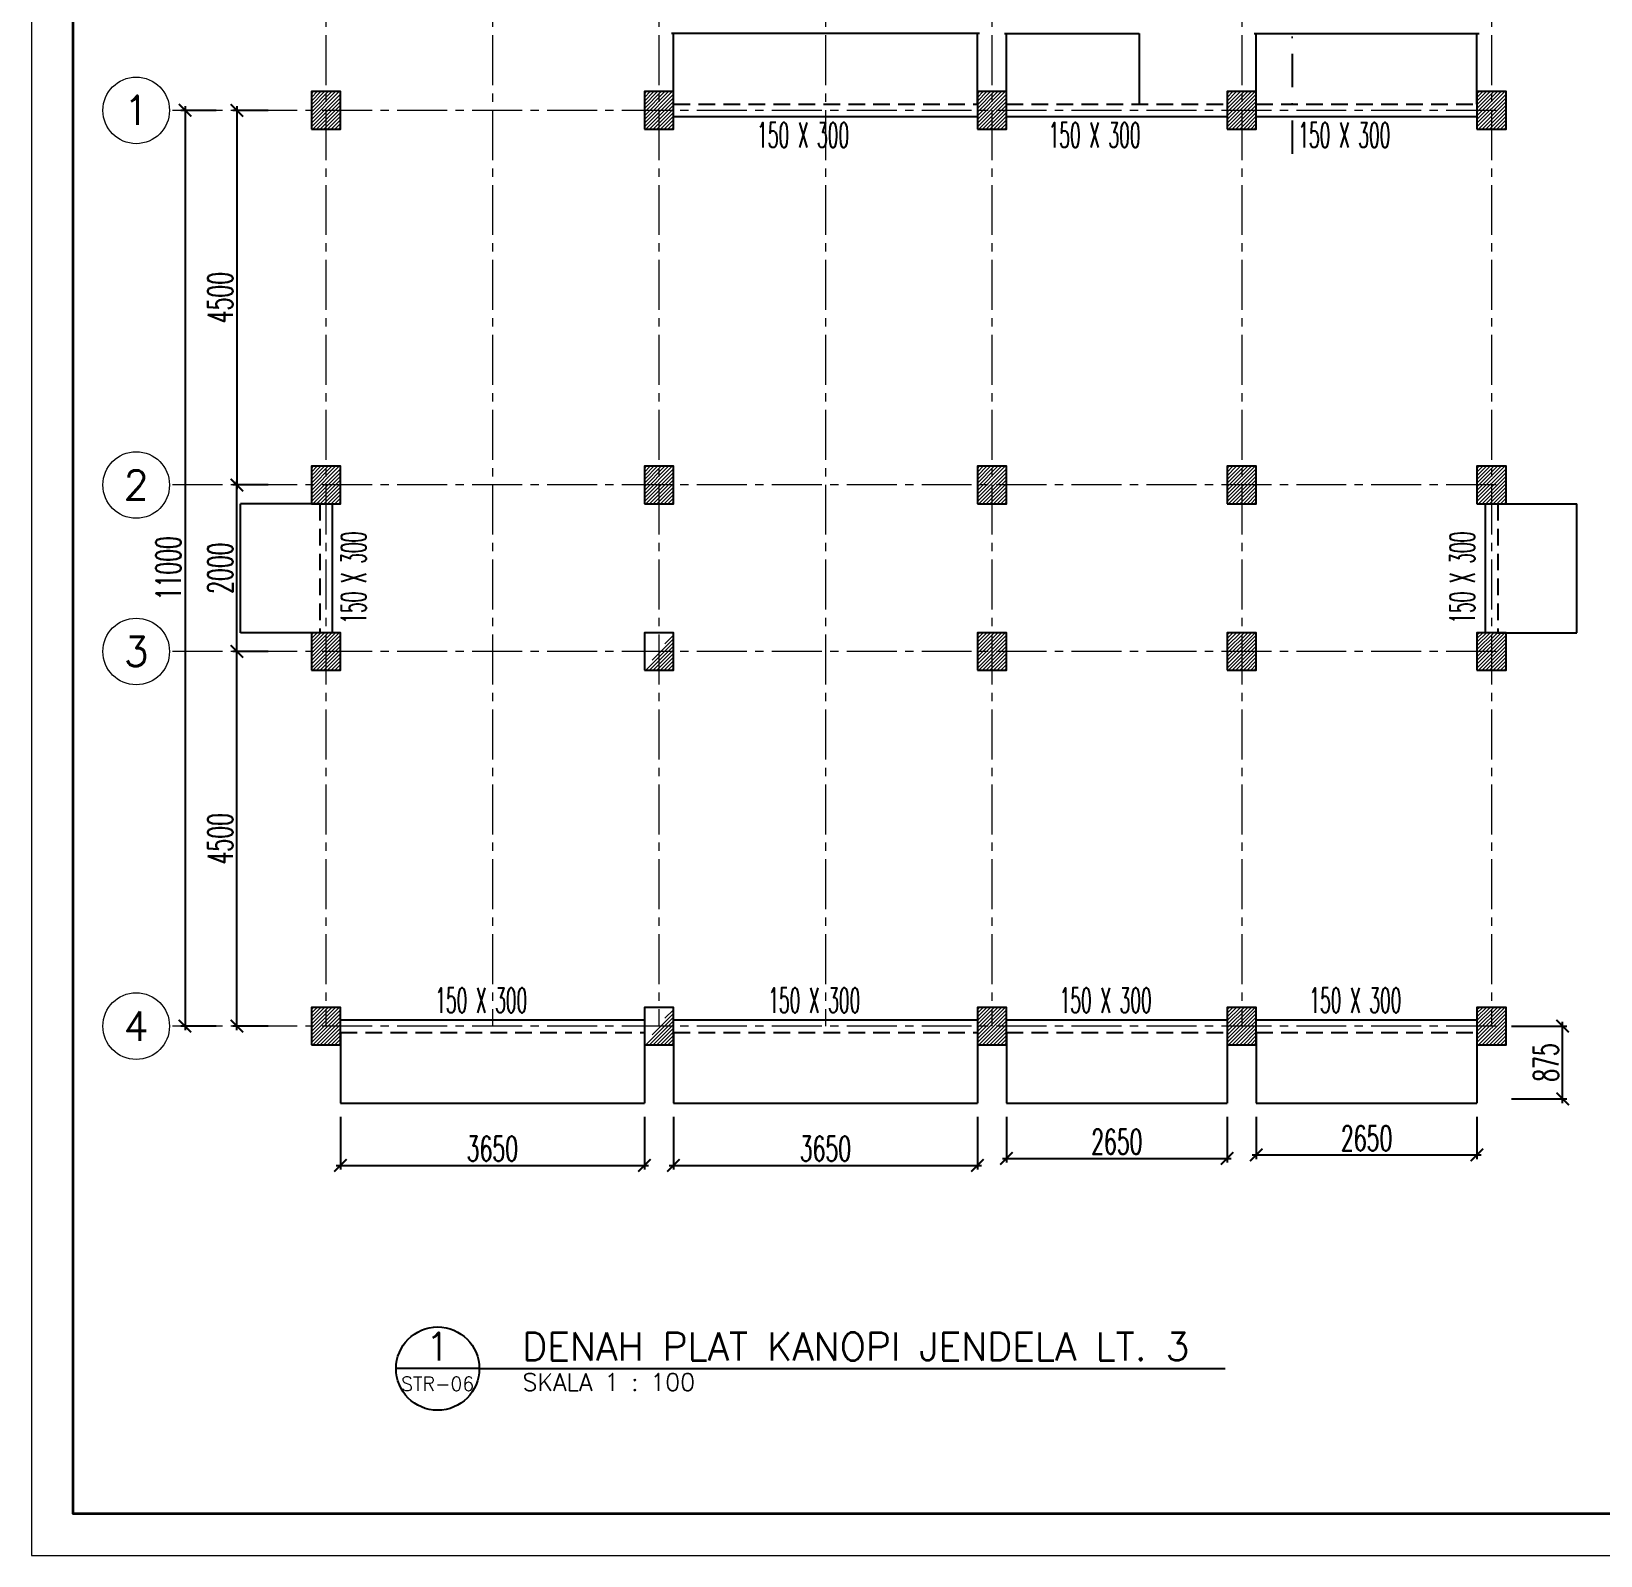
# Model space of a CAD drawing. Header units: inches. Extents: x 266054 to 836293, y -258454 to -102650.
# Drawn here: x 794293 to 813141, y -193548 to -175238 of the extents above; entities that cross this region are included whole.
import ezdxf
from ezdxf.enums import TextEntityAlignment as Align

# ---------------------------------------------------------------- set-up
doc = ezdxf.new("R2010")
doc.units = ezdxf.units.IN
doc.header["$LTSCALE"] = 800
doc.header["$MEASUREMENT"] = 0
for name, pattern in [('CENTER2', [1.125, 0.75, -0.125, 0.125, -0.125]), ('DASHDOT', [1, 0.5, -0.25, 0, -0.25]), ('HIDDEN', [0.375, 0.25, -0.125])]:
    doc.linetypes.add(name, pattern=pattern)
for name, color, linetype, lineweight in [('AS', 8, 'CENTER2', 5), ('GRS KOP', 1, 'Continuous', 35), ('hacht', 8, 'Continuous', 5), ('kop', 7, 'Continuous', 20), ('NOT', 7, 'Continuous', 15)]:
    doc.layers.add(name, color=color, linetype=linetype, lineweight=lineweight)
for name, color, linetype in [('Balok', 4, 'HIDDEN'), ('KOL', 5, 'Continuous'), ('LOGO', 7, 'Continuous'), ('POT', 15, 'DASHDOT'), ('TEXT', 4, 'Continuous')]:
    doc.layers.add(name, color=color, linetype=linetype)
doc.styles.add('BARU', font='arial.ttf')
doc.styles.add('DICK STYLE 100', font='romans.shx', dxfattribs={"width": 0.6, "height": 300})
doc.styles.add('ROMANS', font='romans.shx', dxfattribs={"width": 0.8, "height": 0.25})
doc.styles.add('S', font='SIMPLEX', dxfattribs={"width": 1.1})
doc.styles.get("Standard").update_dxf_attribs({"font": 'romans.shx'})
doc.dimstyles.new('100 A', dxfattribs={"dimtxt": 250, "dimasz": 150, "dimexe": 50, "dimexo": 50, "dimgap": 50, "dimtad": 1, "dimdec": 0, "dimrnd": 1, "dimtxsty": 'DICK STYLE 100', "dimblk": 'ARCHTICK', "dimcen": 100, "dimdle": 50, "dimclrd": 18, "dimclre": 18, "dimclrt": 7, "dimadec": 0, "dimazin": 2, "dimtfac": 1, "dimtdec": 0, "dimtix": 1, "dimtmove": 0, "dimatfit": 3, "dimfxl": 0, "dimarcsym": 0})

# ---------------------------------------------------------------- blocks, each defined once
blk = doc.blocks.new('_ArchTick')
at = {"layer": 'LOGO', "color": 0, "const_width": 0.15}
blk.add_lwpolyline([(-0.5, -0.5), (0.5, 0.5)], dxfattribs=at)
blk = doc.blocks.new('*D345')
at = {"layer": 'Defpoints', "color": 0, "ltscale": 5}
for p in [(796761, -182687), (797186, -182687), (797186, -187187)]:
    blk.add_point(p, dxfattribs=at)
at = {"layer": 'hacht', "color": 18, "lineweight": -2, "ltscale": 5}
for p, q in [((796761, -187237), (796761, -182637)), ((797136, -182687), (796711, -182687)), ((797136, -187187), (796711, -187187))]:
    blk.add_line(p, q, dxfattribs=at)
at = {"layer": 'hacht', "color": 18, "lineweight": -2, "ltscale": 5, "xscale": 150, "yscale": 150, "zscale": 150}
for p, rotation in [((796761, -182687), 90), ((796761, -187187), 270)]:
    blk.add_blockref('_ArchTick', p, dxfattribs=dict(at, rotation=rotation))
at = {"layer": 'hacht', "color": 7, "ltscale": 5, "insert": (796561, -184937), "char_height": 300, "attachment_point": 5, "rotation": 90, "style": 'DICK STYLE 100'}
blk.add_mtext('4500', dxfattribs=at)
blk = doc.blocks.new('*D346')
at = {"layer": 'Defpoints', "color": 0, "ltscale": 5}
for p in [(796761, -180687), (797186, -180687), (797186, -182687)]:
    blk.add_point(p, dxfattribs=at)
at = {"layer": 'hacht', "color": 18, "lineweight": -2, "ltscale": 5}
for p, q in [((797136, -180687), (796711, -180687)), ((796761, -182737), (796761, -180637)), ((797136, -182687), (796711, -182687))]:
    blk.add_line(p, q, dxfattribs=at)
at = {"layer": 'hacht', "color": 18, "lineweight": -2, "ltscale": 5, "xscale": 150, "yscale": 150, "zscale": 150}
for p, rotation in [((796761, -180687), 90), ((796761, -182687), 270)]:
    blk.add_blockref('_ArchTick', p, dxfattribs=dict(at, rotation=rotation))
at = {"layer": 'hacht', "color": 7, "ltscale": 5, "insert": (796561, -181687), "char_height": 300, "attachment_point": 5, "rotation": 90, "style": 'DICK STYLE 100'}
blk.add_mtext('2000', dxfattribs=at)
blk = doc.blocks.new('*D347')
at = {"layer": 'Defpoints', "color": 0, "ltscale": 5}
for p in [(797186, -176187), (796761, -180687), (797186, -180687)]:
    blk.add_point(p, dxfattribs=at)
at = {"layer": 'hacht', "color": 18, "lineweight": -2, "ltscale": 5}
for p, q in [((797136, -176187), (796711, -176187)), ((796761, -176137), (796761, -180737)), ((797136, -180687), (796711, -180687))]:
    blk.add_line(p, q, dxfattribs=at)
at = {"layer": 'hacht', "color": 18, "lineweight": -2, "ltscale": 5, "xscale": 150, "yscale": 150, "zscale": 150}
for p, rotation in [((796761, -176187), 90), ((796761, -180687), 270)]:
    blk.add_blockref('_ArchTick', p, dxfattribs=dict(at, rotation=rotation))
at = {"layer": 'hacht', "color": 7, "ltscale": 5, "insert": (796561, -178437), "char_height": 300, "attachment_point": 5, "rotation": 90, "style": 'DICK STYLE 100'}
blk.add_mtext('4500', dxfattribs=at)
blk = doc.blocks.new('NAV')
blk.add_circle((0, -0.4), 0.4)
at = {"style": 'S', "width": 0.75, "flags": 4}
blk.add_attdef('AV', text='', height=0.3, dxfattribs=at).set_placement((0, -0.4), align=Align.MIDDLE)
blk = doc.blocks.new('*D348')
at = {"layer": 'Defpoints', "color": 0, "ltscale": 5}
for p in [(796563, -176187), (796138, -187187), (796563, -187187)]:
    blk.add_point(p, dxfattribs=at)
at = {"layer": 'hacht', "color": 18, "lineweight": -2, "ltscale": 5}
for p, q in [((796513, -176187), (796088, -176187)), ((796138, -176137), (796138, -187237)), ((796513, -187187), (796088, -187187))]:
    blk.add_line(p, q, dxfattribs=at)
at = {"layer": 'hacht', "color": 18, "lineweight": -2, "ltscale": 5, "xscale": 150, "yscale": 150, "zscale": 150}
for p, rotation in [((796138, -176187), 90), ((796138, -187187), 270)]:
    blk.add_blockref('_ArchTick', p, dxfattribs=dict(at, rotation=rotation))
at = {"layer": 'hacht', "color": 7, "ltscale": 5, "insert": (795938, -181687), "char_height": 300, "attachment_point": 5, "rotation": 90, "style": 'DICK STYLE 100'}
blk.add_mtext('11000', dxfattribs=at)
blk = doc.blocks.new('*D353')
at = {"layer": 'Defpoints', "color": 0, "ltscale": 5}
for p in [(812022, -187187), (812685, -187187), (812022, -188062)]:
    blk.add_point(p, dxfattribs=at)
at = {"layer": 'hacht', "color": 18, "lineweight": -2, "ltscale": 5}
for p, q in [((812685, -188112), (812685, -187137)), ((812072, -187187), (812735, -187187)), ((812072, -188062), (812735, -188062))]:
    blk.add_line(p, q, dxfattribs=at)
at = {"layer": 'hacht', "color": 18, "lineweight": -2, "ltscale": 5, "xscale": 150, "yscale": 150, "zscale": 150}
for p, rotation in [((812685, -187187), 90), ((812685, -188062), 270)]:
    blk.add_blockref('_ArchTick', p, dxfattribs=dict(at, rotation=rotation))
at = {"layer": 'hacht', "color": 7, "ltscale": 5, "insert": (812485, -187625), "char_height": 300, "attachment_point": 5, "rotation": 90, "style": 'DICK STYLE 100'}
blk.add_mtext('875', dxfattribs=at)
blk = doc.blocks.new('*D354')
at = {"layer": 'Defpoints', "color": 0, "ltscale": 5}
for p in [(809005, -188226), (811655, -188226), (811655, -188735)]:
    blk.add_point(p, dxfattribs=at)
at = {"layer": 'hacht', "color": 18, "lineweight": -2, "ltscale": 5}
for p, q in [((809005, -188276), (809005, -188785)), ((811655, -188276), (811655, -188785)), ((808955, -188735), (811705, -188735))]:
    blk.add_line(p, q, dxfattribs=at)
at = {"layer": 'hacht', "color": 18, "lineweight": -2, "ltscale": 5, "xscale": 150, "yscale": 150, "zscale": 150, "rotation": 180}
blk.add_blockref('_ArchTick', (809005, -188735), dxfattribs=at)
at = {"layer": 'hacht', "color": 18, "lineweight": -2, "ltscale": 5, "xscale": 150, "yscale": 150, "zscale": 150}
blk.add_blockref('_ArchTick', (811655, -188735), dxfattribs=at)
at = {"layer": 'hacht', "color": 7, "ltscale": 5, "insert": (810330, -188535), "char_height": 300, "attachment_point": 5, "style": 'DICK STYLE 100'}
blk.add_mtext('2650', dxfattribs=at)
blk = doc.blocks.new('*D355')
at = {"layer": 'Defpoints', "color": 0, "ltscale": 5}
for p in [(806005, -188226), (808655, -188226), (808655, -188776)]:
    blk.add_point(p, dxfattribs=at)
at = {"layer": 'hacht', "color": 18, "lineweight": -2, "ltscale": 5}
for p, q in [((806005, -188276), (806005, -188826)), ((808655, -188276), (808655, -188826)), ((805955, -188776), (808705, -188776))]:
    blk.add_line(p, q, dxfattribs=at)
at = {"layer": 'hacht', "color": 18, "lineweight": -2, "ltscale": 5, "xscale": 150, "yscale": 150, "zscale": 150, "rotation": 180}
blk.add_blockref('_ArchTick', (806005, -188776), dxfattribs=at)
at = {"layer": 'hacht', "color": 18, "lineweight": -2, "ltscale": 5, "xscale": 150, "yscale": 150, "zscale": 150}
blk.add_blockref('_ArchTick', (808655, -188776), dxfattribs=at)
at = {"layer": 'hacht', "color": 7, "ltscale": 5, "insert": (807330, -188576), "char_height": 300, "attachment_point": 5, "style": 'DICK STYLE 100'}
blk.add_mtext('2650', dxfattribs=at)
blk = doc.blocks.new('*D356')
at = {"layer": 'Defpoints', "color": 0, "ltscale": 5}
for p in [(802005, -188226), (805655, -188226), (805655, -188860)]:
    blk.add_point(p, dxfattribs=at)
at = {"layer": 'hacht', "color": 18, "lineweight": -2, "ltscale": 5}
for p, q in [((802005, -188276), (802005, -188910)), ((805655, -188276), (805655, -188910)), ((801955, -188860), (805705, -188860))]:
    blk.add_line(p, q, dxfattribs=at)
at = {"layer": 'hacht', "color": 18, "lineweight": -2, "ltscale": 5, "xscale": 150, "yscale": 150, "zscale": 150, "rotation": 180}
blk.add_blockref('_ArchTick', (802005, -188860), dxfattribs=at)
at = {"layer": 'hacht', "color": 18, "lineweight": -2, "ltscale": 5, "xscale": 150, "yscale": 150, "zscale": 150}
blk.add_blockref('_ArchTick', (805655, -188860), dxfattribs=at)
at = {"layer": 'hacht', "color": 7, "ltscale": 5, "insert": (803830, -188660), "char_height": 300, "attachment_point": 5, "style": 'DICK STYLE 100'}
blk.add_mtext('3650', dxfattribs=at)
blk = doc.blocks.new('*D357')
at = {"layer": 'Defpoints', "color": 0, "ltscale": 5}
for p in [(798005, -188226), (801655, -188226), (801655, -188860)]:
    blk.add_point(p, dxfattribs=at)
at = {"layer": 'hacht', "color": 18, "lineweight": -2, "ltscale": 5}
for p, q in [((798005, -188276), (798005, -188910)), ((801655, -188276), (801655, -188910)), ((797955, -188860), (801705, -188860))]:
    blk.add_line(p, q, dxfattribs=at)
at = {"layer": 'hacht', "color": 18, "lineweight": -2, "ltscale": 5, "xscale": 150, "yscale": 150, "zscale": 150, "rotation": 180}
blk.add_blockref('_ArchTick', (798005, -188860), dxfattribs=at)
at = {"layer": 'hacht', "color": 18, "lineweight": -2, "ltscale": 5, "xscale": 150, "yscale": 150, "zscale": 150}
blk.add_blockref('_ArchTick', (801655, -188860), dxfattribs=at)
at = {"layer": 'hacht', "color": 7, "ltscale": 5, "insert": (799830, -188660), "char_height": 300, "attachment_point": 5, "style": 'DICK STYLE 100'}
blk.add_mtext('3650', dxfattribs=at)
blk = doc.blocks.new('Ndtpd')
at = {"lineweight": -3}
blk.add_line((0.747, 0), (-0.747, 0), dxfattribs=at)
blk.add_circle((0, 0), 0.747, dxfattribs=at)
at = {"color": 10, "lineweight": -3, "style": 'S', "width": 1.1, "flags": 4}
blk.add_attdef('NO', text='', height=0.5, dxfattribs=at).set_placement((0, 0.148), align=Align.CENTER)
blk.add_attdef('NDTPD', (1.516, 0.148), '', height=0.5, dxfattribs=at)
at = {"color": 5, "lineweight": -3, "style": 'S', "width": 1.1, "flags": 4}
blk.add_attdef('NOLBR', text='', height=0.3, dxfattribs=at).set_placement((0, -0.398), align=Align.CENTER)
blk.add_attdef('SKALA', (1.523, -0.398), '', height=0.3, dxfattribs=at)
blk = doc.blocks.new('kop')
at = {"layer": 'GRS KOP'}
blk.add_lwpolyline([(1, 54), (83, 54), (83, 1), (1, 1)], close=True, dxfattribs=at)
at = {"layer": 'kop', "color": 7}
for p, q in [((0, 55), (0, 0)), ((0, 0), (84, 0))]:
    blk.add_line(p, q, dxfattribs=at)
at = {"layer": 'kop', "style": 'BARU', "flags": 4}
for p, height in [((73.8, 5.4), 0.35), ((80.303, 5.382), 0.25), ((73.8, 4.9), 0.35), ((80.303, 4.882), 0.25), ((73.8, 4.4), 0.35), ((80.303, 4.382), 0.25)]:
    blk.add_attdef('-', p, '', height=height, dxfattribs=at)
at = {"layer": 'kop', "flags": 4}
for tag, p in [('AR-00', (78.057, 2.648)), ('00', (81.238, 2.647))]:
    blk.add_attdef(tag, text='', height=0.35, dxfattribs=at).set_placement(p, align=Align.MIDDLE)

msp = doc.modelspace()

# ---------------------------------------------------------------- hatches: boundary and pattern name
at = {"layer": 'hacht', "ltscale": 5}
h = msp.add_hatch(dxfattribs=at)
h.set_pattern_fill('ANSI31', color=256, scale=250, style=0)
h.set_pattern_definition([(45, (479973.485, -3335.423), (-22.097087, 22.097087), [])])
h.paths.add_polyline_path([(798005.3, -175962.3), (797655.3, -175962.3), (797655.3, -176412.3), (798005.3, -176412.3)])
h = msp.add_hatch(dxfattribs=at)
h.set_pattern_fill('ANSI31', color=256, scale=250, style=0)
h.set_pattern_definition([(45, (483973.485, -3335.423), (-22.097087, 22.097087), [])])
h.paths.add_polyline_path([(802005.3, -175962.3), (801655.3, -175962.3), (801655.3, -176412.3), (802005.3, -176412.3)])
h = msp.add_hatch(dxfattribs=at)
h.set_pattern_fill('ANSI31', color=256, scale=250, style=0)
h.set_pattern_definition([(45, (487973.485, -3335.423), (-22.097087, 22.097087), [])])
h.paths.add_polyline_path([(806005.3, -175962.3), (805655.3, -175962.3), (805655.3, -176412.3), (806005.3, -176412.3)])
h = msp.add_hatch(dxfattribs=at)
h.set_pattern_fill('ANSI31', color=256, scale=250, style=0)
h.set_pattern_definition([(45, (490973.485, -3335.423), (-22.097087, 22.097087), [])])
h.paths.add_polyline_path([(809005.3, -175962.3), (808655.3, -175962.3), (808655.3, -176412.3), (809005.3, -176412.3)])
h = msp.add_hatch(dxfattribs=at)
h.set_pattern_fill('ANSI31', color=256, scale=250, style=0)
h.set_pattern_definition([(45, (493973.485, -3335.423), (-22.097087, 22.097087), [])])
h.paths.add_polyline_path([(812005.3, -175962.3), (811655.3, -175962.3), (811655.3, -176412.3), (812005.3, -176412.3)])
h = msp.add_hatch(dxfattribs=at)
h.set_pattern_fill('ANSI31', color=256, scale=250, style=0)
h.set_pattern_definition([(45, (479973.485, -7835.423), (-22.097087, 22.097087), [])])
h.paths.add_polyline_path([(798005.3, -180462.3), (797655.3, -180462.3), (797655.3, -180912.3), (798005.3, -180912.3)])
h = msp.add_hatch(dxfattribs=at)
h.set_pattern_fill('ANSI31', color=256, scale=250, style=0)
h.set_pattern_definition([(45, (483973.485, -7835.423), (-22.097087, 22.097087), [])])
h.paths.add_polyline_path([(802005.3, -180462.3), (801655.3, -180462.3), (801655.3, -180912.3), (802005.3, -180912.3)])
h = msp.add_hatch(dxfattribs=at)
h.set_pattern_fill('ANSI31', color=256, scale=250, style=0)
h.set_pattern_definition([(45, (487973.485, -7835.423), (-22.097087, 22.097087), [])])
h.paths.add_polyline_path([(806005.3, -180462.3), (805655.3, -180462.3), (805655.3, -180912.3), (806005.3, -180912.3)])
h = msp.add_hatch(dxfattribs=at)
h.set_pattern_fill('ANSI31', color=256, scale=250, style=0)
h.set_pattern_definition([(45, (490973.485, -7835.423), (-22.097087, 22.097087), [])])
h.paths.add_polyline_path([(809005.3, -180462.3), (808655.3, -180462.3), (808655.3, -180912.3), (809005.3, -180912.3)])
h = msp.add_hatch(dxfattribs=at)
h.set_pattern_fill('ANSI31', color=256, scale=250, style=0)
h.set_pattern_definition([(45, (493973.485, -7835.423), (-22.097087, 22.097087), [])])
h.paths.add_polyline_path([(812005.3, -180462.3), (811655.3, -180462.3), (811655.3, -180912.3), (812005.3, -180912.3)])
h = msp.add_hatch(dxfattribs=at)
h.set_pattern_fill('ANSI31', color=256, scale=250, style=0)
h.set_pattern_definition([(45, (479973.485, -9835.423), (-22.097087, 22.097087), [])])
h.paths.add_polyline_path([(798005.3, -182462.3), (797655.3, -182462.3), (797655.3, -182912.3), (798005.3, -182912.3)])
h = msp.add_hatch(dxfattribs=at)
h.set_pattern_fill('ANSI31', color=256, scale=250, style=0)
h.set_pattern_definition([(45, (483973.485, -9835.423), (-22.097087, 22.097087), [])])
h.paths.add_polyline_path([(801655.3, -182912.3), (802005.3, -182912.3), (802005.3, -182462.3)])
h = msp.add_hatch(dxfattribs=at)
h.set_pattern_fill('ANSI31', color=256, scale=250, style=0)
h.set_pattern_definition([(45, (487973.485, -9835.423), (-22.097087, 22.097087), [])])
h.paths.add_polyline_path([(806005.3, -182462.3), (805655.3, -182462.3), (805655.3, -182912.3), (806005.3, -182912.3)])
h = msp.add_hatch(dxfattribs=at)
h.set_pattern_fill('ANSI31', color=256, scale=250, style=0)
h.set_pattern_definition([(45, (490973.485, -9835.423), (-22.097087, 22.097087), [])])
h.paths.add_polyline_path([(809005.3, -182462.3), (808655.3, -182462.3), (808655.3, -182912.3), (809005.3, -182912.3)])
h = msp.add_hatch(dxfattribs=at)
h.set_pattern_fill('ANSI31', color=256, scale=250, style=0)
h.set_pattern_definition([(45, (493973.485, -9835.423), (-22.097087, 22.097087), [])])
h.paths.add_polyline_path([(812005.3, -182462.3), (811655.3, -182462.3), (811655.3, -182912.3), (812005.3, -182912.3)])
h = msp.add_hatch(dxfattribs=at)
h.set_pattern_fill('ANSI31', color=256, scale=250, style=0)
h.set_pattern_definition([(45, (479973.485, -14335.423), (-22.097087, 22.097087), [])])
h.paths.add_polyline_path([(798005.3, -186962.3), (797655.3, -186962.3), (797655.3, -187412.3), (798005.3, -187412.3)])
h = msp.add_hatch(dxfattribs=at)
h.set_pattern_fill('ANSI31', color=256, scale=250, style=0)
h.set_pattern_definition([(45, (483973.485, -14335.423), (-22.097087, 22.097087), [])])
h.paths.add_polyline_path([(801655.3, -187412.3), (802005.3, -187412.3), (802005.3, -186962.3)])
h = msp.add_hatch(dxfattribs=at)
h.set_pattern_fill('ANSI31', color=256, scale=250, style=0)
h.set_pattern_definition([(45, (487973.485, -14335.423), (-22.097087, 22.097087), [])])
h.paths.add_polyline_path([(806005.3, -186962.3), (805655.3, -186962.3), (805655.3, -187412.3), (806005.3, -187412.3)])
h = msp.add_hatch(dxfattribs=at)
h.set_pattern_fill('ANSI31', color=256, scale=250, style=0)
h.set_pattern_definition([(45, (490973.485, -14335.423), (-22.097087, 22.097087), [])])
h.paths.add_polyline_path([(809005.3, -186962.3), (808655.3, -186962.3), (808655.3, -187412.3), (809005.3, -187412.3)])
h = msp.add_hatch(dxfattribs=at)
h.set_pattern_fill('ANSI31', color=256, scale=250, style=0)
h.set_pattern_definition([(45, (493973.485, -14335.423), (-22.097087, 22.097087), [])])
h.paths.add_polyline_path([(812005.3, -186962.3), (811655.3, -186962.3), (811655.3, -187412.3), (812005.3, -187412.3)])

# ---------------------------------------------------------------- linework, layer by layer
at = {"layer": 'AS'}
for p, q in [((797830.3, -173483.8), (797830.3, -187187.3)), ((799830.3, -173483.8), (799830.3, -187187.3)), ((801830.3, -173483.8), (801830.3, -187187.3)), ((803830.3, -173483.8), (803830.3, -187187.3)), ((805830.3, -173483.8), (805830.3, -187187.3)), ((808830.3, -173483.8), (808830.3, -187187.3)), ((811830.3, -173483.8), (811830.3, -187187.3)), ((811886.3, -176187.3), (795951.5, -176187.3)), ((811886.3, -180687.3), (795951.5, -180687.3)), ((811886.3, -182687.3), (795951.5, -182687.3)), ((811886.3, -187187.3), (795951.5, -187187.3))]:
    msp.add_line(p, q, dxfattribs=at)
at = {"layer": 'Balok', "linetype": 'Continuous', "ltscale": 5}
for p, q in [((805680.3, -175262.3), (801980.3, -175262.3)), ((805980.3, -175262.3), (807600.3, -175262.3)), ((808980.3, -175262.3), (811680.3, -175262.3))]:
    msp.add_line(p, q, dxfattribs=at)
at = {"layer": 'Balok', "linetype": 'Continuous'}
for p, q in [((797755.3, -180912.3), (796805.3, -180912.3)), ((811905.3, -180912.3), (812855.3, -180912.3)), ((797755.3, -182462.3), (796805.3, -182462.3)), ((811905.3, -182462.3), (812855.3, -182462.3)), ((798005.3, -188112.3), (801655.3, -188112.3)), ((802005.3, -188112.3), (805655.3, -188112.3))]:
    msp.add_line(p, q, dxfattribs=at)
at = {"layer": 'Balok', "linetype": 'Continuous', "ltscale": 5}
for points in [[(802005.3, -176112.3), (802005.3, -175262.3)], [(805655.3, -176112.3), (805655.3, -175262.3)], [(806005.3, -176112.3), (806005.3, -175262.3)], [(807600.3, -175262.3), (807600.3, -176112.3)], [(809005.3, -176112.3), (809005.3, -175262.3)], [(811655.3, -176112.3), (811655.3, -175262.3)], [(809005.3, -188112.3), (811655.3, -188112.3)]]:
    msp.add_lwpolyline(points, dxfattribs=at)
at = {"layer": 'Balok'}
for points in [[(802005.3, -176112.3), (805655.3, -176112.3)], [(806005.3, -176112.3), (808655.3, -176112.3)], [(809005.3, -176112.3), (811655.3, -176112.3)], [(797755.3, -180912.3), (797755.3, -182462.3)], [(811905.3, -180912.3), (811905.3, -182462.3)], [(798005.3, -187262.3), (801655.3, -187262.3)], [(802005.3, -187262.3), (805655.3, -187262.3)], [(806005.3, -187262.3), (808655.3, -187262.3)], [(809005.3, -187262.3), (811655.3, -187262.3)]]:
    msp.add_lwpolyline(points, dxfattribs=at)
at = {"layer": 'Balok', "linetype": 'Continuous'}
for points in [[(802005.3, -176262.3), (805655.3, -176262.3)], [(806005.3, -176262.3), (808655.3, -176262.3)], [(809005.3, -176262.3), (811655.3, -176262.3)], [(796805.3, -182462.3), (796805.3, -180912.3)], [(797905.3, -180912.3), (797905.3, -182462.3)], [(811755.3, -180912.3), (811755.3, -182462.3)], [(812855.3, -182462.3), (812855.3, -180912.3)], [(798005.3, -187112.3), (801655.3, -187112.3)], [(802005.3, -187112.3), (805655.3, -187112.3)], [(806005.3, -187112.3), (808655.3, -187112.3)], [(809005.3, -187112.3), (811655.3, -187112.3)], [(798005.3, -187262.3), (798005.3, -188112.3)], [(801655.3, -187262.3), (801655.3, -188112.3)], [(802005.3, -187262.3), (802005.3, -188112.3)], [(805655.3, -187262.3), (805655.3, -188112.3)], [(806005.3, -187262.3), (806005.3, -188112.3)], [(808655.3, -187262.3), (808655.3, -188112.3)], [(809005.3, -187262.3), (809005.3, -188112.3)], [(811655.3, -187262.3), (811655.3, -188112.3)], [(806005.3, -188112.3), (808655.3, -188112.3)]]:
    msp.add_lwpolyline(points, dxfattribs=at)
at = {"layer": 'KOL', "ltscale": 5}
for points in [[(797655.3, -176412.3), (798005.3, -176412.3), (798005.3, -175962.3), (797655.3, -175962.3)], [(801655.3, -176412.3), (802005.3, -176412.3), (802005.3, -175962.3), (801655.3, -175962.3)], [(805655.3, -176412.3), (806005.3, -176412.3), (806005.3, -175962.3), (805655.3, -175962.3)], [(808655.3, -176412.3), (809005.3, -176412.3), (809005.3, -175962.3), (808655.3, -175962.3)], [(811655.3, -176412.3), (812005.3, -176412.3), (812005.3, -175962.3), (811655.3, -175962.3)], [(797655.3, -180912.3), (798005.3, -180912.3), (798005.3, -180462.3), (797655.3, -180462.3)], [(801655.3, -180912.3), (802005.3, -180912.3), (802005.3, -180462.3), (801655.3, -180462.3)], [(805655.3, -180912.3), (806005.3, -180912.3), (806005.3, -180462.3), (805655.3, -180462.3)], [(808655.3, -180912.3), (809005.3, -180912.3), (809005.3, -180462.3), (808655.3, -180462.3)], [(811655.3, -180912.3), (812005.3, -180912.3), (812005.3, -180462.3), (811655.3, -180462.3)], [(797655.3, -182912.3), (798005.3, -182912.3), (798005.3, -182462.3), (797655.3, -182462.3)], [(801655.3, -182912.3), (802005.3, -182912.3), (802005.3, -182462.3), (801655.3, -182462.3)], [(805655.3, -182912.3), (806005.3, -182912.3), (806005.3, -182462.3), (805655.3, -182462.3)], [(808655.3, -182912.3), (809005.3, -182912.3), (809005.3, -182462.3), (808655.3, -182462.3)], [(811655.3, -182912.3), (812005.3, -182912.3), (812005.3, -182462.3), (811655.3, -182462.3)], [(797655.3, -187412.3), (798005.3, -187412.3), (798005.3, -186962.3), (797655.3, -186962.3)], [(801655.3, -187412.3), (802005.3, -187412.3), (802005.3, -186962.3), (801655.3, -186962.3)], [(805655.3, -187412.3), (806005.3, -187412.3), (806005.3, -186962.3), (805655.3, -186962.3)], [(808655.3, -187412.3), (809005.3, -187412.3), (809005.3, -186962.3), (808655.3, -186962.3)], [(811655.3, -187412.3), (812005.3, -187412.3), (812005.3, -186962.3), (811655.3, -186962.3)]]:
    msp.add_lwpolyline(points, close=True, dxfattribs=at)
at = {"layer": 'NOT', "lineweight": -3}
msp.add_line((799672.8, -191301.5), (808632.2, -191301.5), dxfattribs=at)
at = {"layer": 'POT', "linetype": 'DASHDOT'}
msp.add_line((809435.6, -174708.4, 1574.9), (809435.6, -176836.5, 1574.9), dxfattribs=at)

# ---------------------------------------------------------------- block references
at = {"layer": 'kop', "xscale": 500, "yscale": 500, "zscale": 500}
msp.add_blockref('kop', (794292.6, -193548), dxfattribs=at)
at = {"layer": 'NOT'}
ref = msp.add_blockref('NAV', (795551.5, -175787.3), dxfattribs=dict(at, xscale=1000, yscale=1000, zscale=1000))
ref.add_attrib('AV', '1', dxfattribs={"layer": '0', "height": 350, "flags": 4}).set_placement((795551.5, -176187.3), align=Align.MIDDLE)
ref = msp.add_blockref('NAV', (795551.5, -180287.3), dxfattribs=dict(at, xscale=1000, yscale=1000, zscale=1000))
ref.add_attrib('AV', '2', dxfattribs={"layer": '0', "height": 350, "flags": 4}).set_placement((795551.5, -180687.3), align=Align.MIDDLE)
ref = msp.add_blockref('NAV', (795551.5, -182287.3), dxfattribs=dict(at, xscale=1000, yscale=1000, zscale=1000))
ref.add_attrib('AV', '3', dxfattribs={"layer": '0', "height": 350, "flags": 4}).set_placement((795551.5, -182687.3), align=Align.MIDDLE)
ref = msp.add_blockref('NAV', (795551.5, -186787.3), dxfattribs=dict(at, xscale=1000, yscale=1000, zscale=1000))
ref.add_attrib('AV', '4', dxfattribs={"layer": '0', "height": 350, "flags": 4}).set_placement((795551.5, -187187.3), align=Align.MIDDLE)
at = {"layer": 'NOT', "lineweight": -3}
ref = msp.add_blockref('Ndtpd', (799172.8, -191301.5), dxfattribs=dict(at, xscale=669.3440428376198, yscale=669.3440428376198, zscale=669.3440428380154))
ref.add_attrib('NO', '1', dxfattribs={"layer": '0', "lineweight": -3, "height": 333.3, "flags": 4}).set_placement((799172.5, -191202.7), align=Align.CENTER)
ref.add_attrib('NDTPD', 'DENAH PLAT KANOPI JENDELA LT. 3', (800187.6, -191202.7), dxfattribs={"layer": '0', "lineweight": -3, "height": 333.333, "flags": 4})
ref.add_attrib('NOLBR', 'STR-06', dxfattribs={"layer": '0', "lineweight": -3, "height": 166.67, "flags": 4}).set_placement((799172.5, -191568.1), align=Align.CENTER)
ref.add_attrib('SKALA', 'SKALA 1 : 100', (800192.4, -191568.1), dxfattribs={"layer": '0', "lineweight": -3, "height": 208.333, "flags": 4})

# ---------------------------------------------------------------- texts
at = {"layer": 'TEXT', "style": 'ROMANS', "width": 0.5}
for p in [(803009.3, -176633.6), (806509.3, -176633.6), (809509.3, -176633.6), (799142.5, -187027.7), (803142.5, -187027.7), (806642.5, -187027.7), (809642.5, -187027.7)]:
    msp.add_text('150 X 300', height=300, dxfattribs=at).set_placement(p)
for p in [(798312.6, -182353.9), (811629.3, -182353.9)]:
    msp.add_text('150 X 300', height=300, rotation=90, dxfattribs=at).set_placement(p)

# ---------------------------------------------------------------- dimensions: what is measured, and where the dimension line sits
at = {"layer": 'hacht', "ltscale": 5}
for base, p1, p2, angle, picture, middle in [((796137.7, -187187.3), (796562.7, -176187.3), (796562.7, -187187.3), 270, '*D348', (796137.7, -181687.3)), ((796760.6, -180687.3), (797185.6, -176187.3), (797185.6, -180687.3), 270, '*D347', (796760.6, -178437.3)), ((796760.6, -180687.3), (797185.6, -182687.3), (797185.6, -180687.3), 90, '*D346', (796760.6, -181687.3)), ((796760.6, -182687.3), (797185.6, -187187.3), (797185.6, -182687.3), 90, '*D345', (796760.6, -184937.3))]:
    dim = msp.add_linear_dim(base=base, p1=p1, p2=p2, angle=angle, dimstyle='100 A', dxfattribs=at)
    dim.commit()
    dim.dimension.update_dxf_attribs({"geometry": picture, "text_midpoint": middle, "dimtype": 160})
dim = msp.add_linear_dim(base=(812684.7, -187187.3), p1=(812021.6, -188062.3), p2=(812021.6, -187187.3), angle=90, dimstyle='100 A', dxfattribs=at)
dim.commit()
dim.dimension.update_dxf_attribs({"geometry": '*D353', "text_midpoint": (812484.7, -187624.8)})
for base, p1, p2, picture, middle in [((801655.3, -188859.9), (798005.3, -188225.6), (801655.3, -188225.6), '*D357', (799830.3, -188659.9)), ((805655.3, -188859.9), (802005.3, -188225.6), (805655.3, -188225.6), '*D356', (803830.3, -188659.9)), ((808655.3, -188776.3), (806005.3, -188225.6), (808655.3, -188225.6), '*D355', (807330.3, -188576.3)), ((811655.3, -188735.4), (809005.3, -188225.6), (811655.3, -188225.6), '*D354', (810330.3, -188535.4))]:
    dim = msp.add_linear_dim(base=base, p1=p1, p2=p2, dimstyle='100 A', dxfattribs=at)
    dim.commit()
    dim.dimension.update_dxf_attribs({"geometry": picture, "text_midpoint": middle})

doc.saveas('drawing.dxf')
